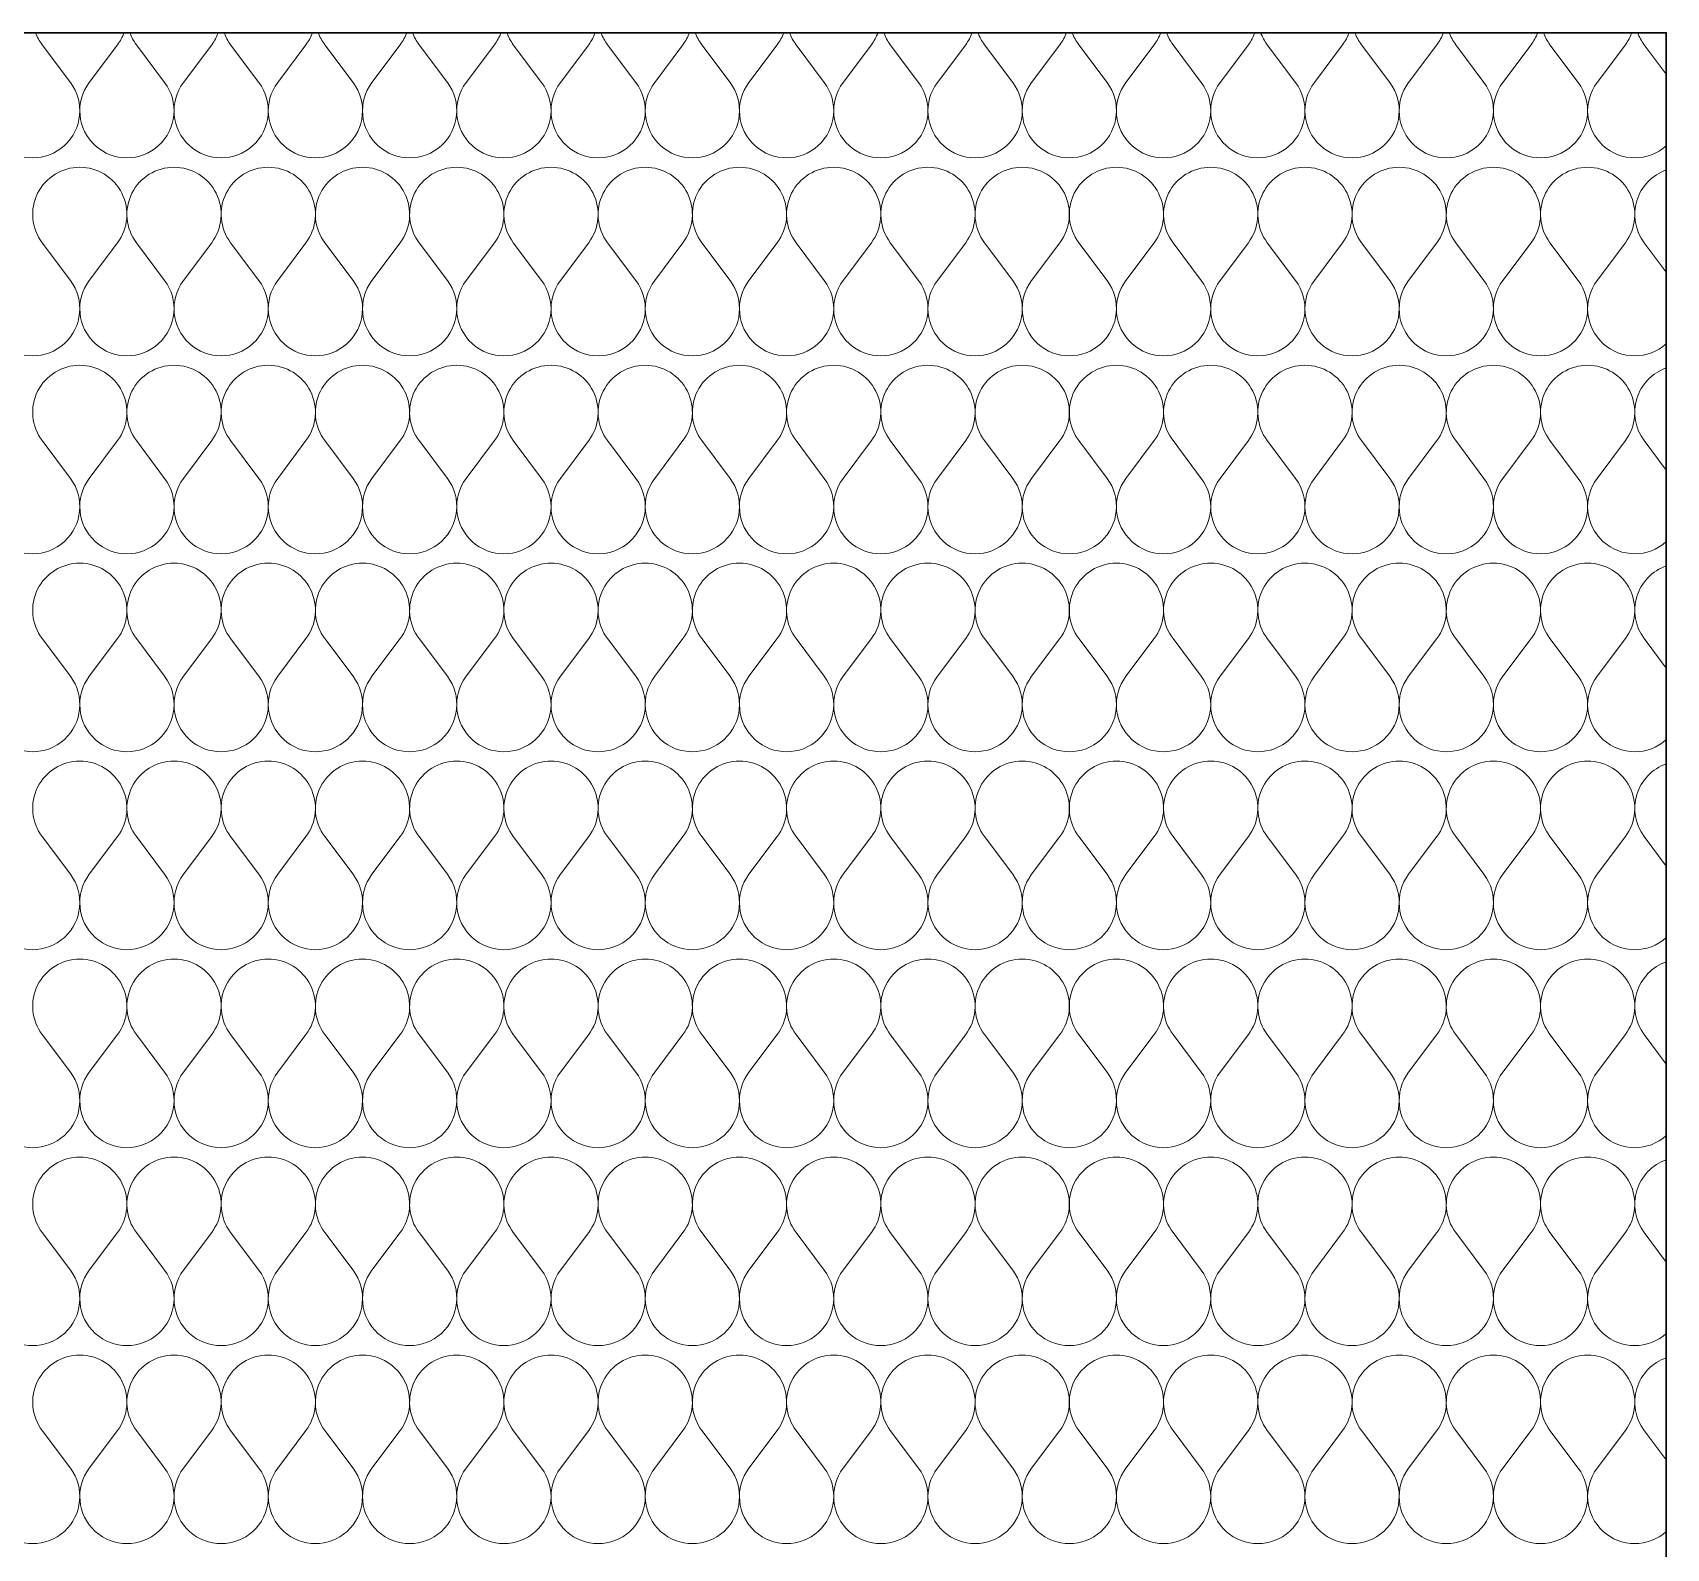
# Model space of a CAD drawing. Header units: centimetres. Extents: x 2952 to 4857, y -1578 to 78.
# Drawn here: x 4804.5 to 4856.5, y -686.9 to -638.6 of the extents above; entities that cross this region are included whole.
import ezdxf

# ---------------------------------------------------------------- set-up
doc = ezdxf.new("R2010")
doc.units = ezdxf.units.CM
doc.header["$MEASUREMENT"] = 0
doc.layers.add('fill', color=7, linetype='Continuous')

# ---------------------------------------------------------------- blocks, each defined once
blk = doc.blocks.new('*X10')
at = {"layer": 'fill', "color": 7, "linetype": 'Continuous', "lineweight": 5}
for p, q in [((4805.7, -640.2), (4804.8, -639)), ((4806.3, -640.2), (4807.2, -639)), ((4808.7, -640.2), (4807.8, -639)), ((4809.3, -640.2), (4810.2, -639)), ((4811.7, -640.2), (4810.8, -639)), ((4812.3, -640.2), (4813.2, -639)), ((4814.7, -640.2), (4813.8, -639)), ((4815.3, -640.2), (4816.2, -639)), ((4817.7, -640.2), (4816.8, -639)), ((4818.3, -640.2), (4819.2, -639)), ((4820.7, -640.2), (4819.8, -639)), ((4821.3, -640.2), (4822.2, -639)), ((4823.7, -640.2), (4822.8, -639)), ((4824.3, -640.2), (4825.2, -639)), ((4826.7, -640.2), (4825.8, -639)), ((4827.3, -640.2), (4828.2, -639)), ((4829.7, -640.2), (4828.8, -639)), ((4830.3, -640.2), (4831.2, -639)), ((4832.7, -640.2), (4831.8, -639)), ((4833.3, -640.2), (4834.2, -639)), ((4835.7, -640.2), (4834.8, -639)), ((4836.3, -640.2), (4837.2, -639)), ((4838.7, -640.2), (4837.8, -639)), ((4839.3, -640.2), (4840.2, -639)), ((4841.7, -640.2), (4840.8, -639)), ((4842.3, -640.2), (4843.2, -639)), ((4844.7, -640.2), (4843.8, -639)), ((4845.3, -640.2), (4846.2, -639)), ((4847.7, -640.2), (4846.8, -639)), ((4848.3, -640.2), (4849.2, -639)), ((4850.7, -640.2), (4849.8, -639)), ((4851.3, -640.2), (4852.2, -639)), ((4853.7, -640.2), (4852.8, -639)), ((4854.3, -640.2), (4855.2, -639)), ((4856.504, -639.939), (4855.8, -639)), ((4805.7, -646.5), (4804.8, -645.3)), ((4806.3, -646.5), (4807.2, -645.3)), ((4808.7, -646.5), (4807.8, -645.3)), ((4809.3, -646.5), (4810.2, -645.3)), ((4811.7, -646.5), (4810.8, -645.3)), ((4812.3, -646.5), (4813.2, -645.3)), ((4814.7, -646.5), (4813.8, -645.3)), ((4815.3, -646.5), (4816.2, -645.3)), ((4817.7, -646.5), (4816.8, -645.3)), ((4818.3, -646.5), (4819.2, -645.3)), ((4820.7, -646.5), (4819.8, -645.3)), ((4821.3, -646.5), (4822.2, -645.3)), ((4823.7, -646.5), (4822.8, -645.3)), ((4824.3, -646.5), (4825.2, -645.3)), ((4826.7, -646.5), (4825.8, -645.3)), ((4827.3, -646.5), (4828.2, -645.3)), ((4829.7, -646.5), (4828.8, -645.3)), ((4830.3, -646.5), (4831.2, -645.3)), ((4832.7, -646.5), (4831.8, -645.3)), ((4833.3, -646.5), (4834.2, -645.3)), ((4835.7, -646.5), (4834.8, -645.3)), ((4836.3, -646.5), (4837.2, -645.3)), ((4838.7, -646.5), (4837.8, -645.3)), ((4839.3, -646.5), (4840.2, -645.3)), ((4841.7, -646.5), (4840.8, -645.3)), ((4842.3, -646.5), (4843.2, -645.3)), ((4844.7, -646.5), (4843.8, -645.3)), ((4845.3, -646.5), (4846.2, -645.3)), ((4847.7, -646.5), (4846.8, -645.3)), ((4848.3, -646.5), (4849.2, -645.3)), ((4850.7, -646.5), (4849.8, -645.3)), ((4851.3, -646.5), (4852.2, -645.3)), ((4853.7, -646.5), (4852.8, -645.3)), ((4854.3, -646.5), (4855.2, -645.3)), ((4856.504, -646.239), (4855.8, -645.3)), ((4805.7, -652.8), (4804.8, -651.6)), ((4806.3, -652.8), (4807.2, -651.6)), ((4808.7, -652.8), (4807.8, -651.6)), ((4809.3, -652.8), (4810.2, -651.6)), ((4811.7, -652.8), (4810.8, -651.6)), ((4812.3, -652.8), (4813.2, -651.6)), ((4814.7, -652.8), (4813.8, -651.6)), ((4815.3, -652.8), (4816.2, -651.6)), ((4817.7, -652.8), (4816.8, -651.6)), ((4818.3, -652.8), (4819.2, -651.6)), ((4820.7, -652.8), (4819.8, -651.6)), ((4821.3, -652.8), (4822.2, -651.6)), ((4823.7, -652.8), (4822.8, -651.6)), ((4824.3, -652.8), (4825.2, -651.6)), ((4826.7, -652.8), (4825.8, -651.6)), ((4827.3, -652.8), (4828.2, -651.6)), ((4829.7, -652.8), (4828.8, -651.6)), ((4830.3, -652.8), (4831.2, -651.6)), ((4832.7, -652.8), (4831.8, -651.6)), ((4833.3, -652.8), (4834.2, -651.6)), ((4835.7, -652.8), (4834.8, -651.6)), ((4836.3, -652.8), (4837.2, -651.6)), ((4838.7, -652.8), (4837.8, -651.6)), ((4839.3, -652.8), (4840.2, -651.6)), ((4841.7, -652.8), (4840.8, -651.6)), ((4842.3, -652.8), (4843.2, -651.6)), ((4844.7, -652.8), (4843.8, -651.6)), ((4845.3, -652.8), (4846.2, -651.6)), ((4847.7, -652.8), (4846.8, -651.6)), ((4848.3, -652.8), (4849.2, -651.6)), ((4850.7, -652.8), (4849.8, -651.6)), ((4851.3, -652.8), (4852.2, -651.6)), ((4853.7, -652.8), (4852.8, -651.6)), ((4854.3, -652.8), (4855.2, -651.6)), ((4856.504, -652.539), (4855.8, -651.6)), ((4805.7, -659.1), (4804.8, -657.9)), ((4806.3, -659.1), (4807.2, -657.9)), ((4808.7, -659.1), (4807.8, -657.9)), ((4809.3, -659.1), (4810.2, -657.9)), ((4811.7, -659.1), (4810.8, -657.9)), ((4812.3, -659.1), (4813.2, -657.9)), ((4814.7, -659.1), (4813.8, -657.9)), ((4815.3, -659.1), (4816.2, -657.9)), ((4817.7, -659.1), (4816.8, -657.9)), ((4818.3, -659.1), (4819.2, -657.9)), ((4820.7, -659.1), (4819.8, -657.9)), ((4821.3, -659.1), (4822.2, -657.9)), ((4823.7, -659.1), (4822.8, -657.9)), ((4824.3, -659.1), (4825.2, -657.9)), ((4826.7, -659.1), (4825.8, -657.9)), ((4827.3, -659.1), (4828.2, -657.9)), ((4829.7, -659.1), (4828.8, -657.9)), ((4830.3, -659.1), (4831.2, -657.9)), ((4832.7, -659.1), (4831.8, -657.9)), ((4833.3, -659.1), (4834.2, -657.9)), ((4835.7, -659.1), (4834.8, -657.9)), ((4836.3, -659.1), (4837.2, -657.9)), ((4838.7, -659.1), (4837.8, -657.9)), ((4839.3, -659.1), (4840.2, -657.9)), ((4841.7, -659.1), (4840.8, -657.9)), ((4842.3, -659.1), (4843.2, -657.9)), ((4844.7, -659.1), (4843.8, -657.9)), ((4845.3, -659.1), (4846.2, -657.9)), ((4847.7, -659.1), (4846.8, -657.9)), ((4848.3, -659.1), (4849.2, -657.9)), ((4850.7, -659.1), (4849.8, -657.9)), ((4851.3, -659.1), (4852.2, -657.9)), ((4853.7, -659.1), (4852.8, -657.9)), ((4854.3, -659.1), (4855.2, -657.9)), ((4856.504, -658.839), (4855.8, -657.9)), ((4805.7, -665.4), (4804.8, -664.2)), ((4806.3, -665.4), (4807.2, -664.2)), ((4808.7, -665.4), (4807.8, -664.2)), ((4809.3, -665.4), (4810.2, -664.2)), ((4811.7, -665.4), (4810.8, -664.2)), ((4812.3, -665.4), (4813.2, -664.2)), ((4814.7, -665.4), (4813.8, -664.2)), ((4815.3, -665.4), (4816.2, -664.2)), ((4817.7, -665.4), (4816.8, -664.2)), ((4818.3, -665.4), (4819.2, -664.2)), ((4820.7, -665.4), (4819.8, -664.2)), ((4821.3, -665.4), (4822.2, -664.2)), ((4823.7, -665.4), (4822.8, -664.2)), ((4824.3, -665.4), (4825.2, -664.2)), ((4826.7, -665.4), (4825.8, -664.2)), ((4827.3, -665.4), (4828.2, -664.2)), ((4829.7, -665.4), (4828.8, -664.2)), ((4830.3, -665.4), (4831.2, -664.2)), ((4832.7, -665.4), (4831.8, -664.2)), ((4833.3, -665.4), (4834.2, -664.2)), ((4835.7, -665.4), (4834.8, -664.2)), ((4836.3, -665.4), (4837.2, -664.2)), ((4838.7, -665.4), (4837.8, -664.2)), ((4839.3, -665.4), (4840.2, -664.2)), ((4841.7, -665.4), (4840.8, -664.2)), ((4842.3, -665.4), (4843.2, -664.2)), ((4844.7, -665.4), (4843.8, -664.2)), ((4845.3, -665.4), (4846.2, -664.2)), ((4847.7, -665.4), (4846.8, -664.2)), ((4848.3, -665.4), (4849.2, -664.2)), ((4850.7, -665.4), (4849.8, -664.2)), ((4851.3, -665.4), (4852.2, -664.2)), ((4853.7, -665.4), (4852.8, -664.2)), ((4854.3, -665.4), (4855.2, -664.2)), ((4856.504, -665.139), (4855.8, -664.2)), ((4805.7, -671.7), (4804.8, -670.5)), ((4806.3, -671.7), (4807.2, -670.5)), ((4808.7, -671.7), (4807.8, -670.5)), ((4809.3, -671.7), (4810.2, -670.5)), ((4811.7, -671.7), (4810.8, -670.5)), ((4812.3, -671.7), (4813.2, -670.5)), ((4814.7, -671.7), (4813.8, -670.5)), ((4815.3, -671.7), (4816.2, -670.5)), ((4817.7, -671.7), (4816.8, -670.5)), ((4818.3, -671.7), (4819.2, -670.5)), ((4820.7, -671.7), (4819.8, -670.5)), ((4821.3, -671.7), (4822.2, -670.5)), ((4823.7, -671.7), (4822.8, -670.5)), ((4824.3, -671.7), (4825.2, -670.5)), ((4826.7, -671.7), (4825.8, -670.5)), ((4827.3, -671.7), (4828.2, -670.5)), ((4829.7, -671.7), (4828.8, -670.5)), ((4830.3, -671.7), (4831.2, -670.5)), ((4832.7, -671.7), (4831.8, -670.5)), ((4833.3, -671.7), (4834.2, -670.5)), ((4835.7, -671.7), (4834.8, -670.5)), ((4836.3, -671.7), (4837.2, -670.5)), ((4838.7, -671.7), (4837.8, -670.5)), ((4839.3, -671.7), (4840.2, -670.5)), ((4841.7, -671.7), (4840.8, -670.5)), ((4842.3, -671.7), (4843.2, -670.5)), ((4844.7, -671.7), (4843.8, -670.5)), ((4845.3, -671.7), (4846.2, -670.5)), ((4847.7, -671.7), (4846.8, -670.5)), ((4848.3, -671.7), (4849.2, -670.5)), ((4850.7, -671.7), (4849.8, -670.5)), ((4851.3, -671.7), (4852.2, -670.5)), ((4853.7, -671.7), (4852.8, -670.5)), ((4854.3, -671.7), (4855.2, -670.5)), ((4856.504, -671.439), (4855.8, -670.5)), ((4805.7, -678), (4804.8, -676.8)), ((4806.3, -678), (4807.2, -676.8)), ((4808.7, -678), (4807.8, -676.8)), ((4809.3, -678), (4810.2, -676.8)), ((4811.7, -678), (4810.8, -676.8)), ((4812.3, -678), (4813.2, -676.8)), ((4814.7, -678), (4813.8, -676.8)), ((4815.3, -678), (4816.2, -676.8)), ((4817.7, -678), (4816.8, -676.8)), ((4818.3, -678), (4819.2, -676.8)), ((4820.7, -678), (4819.8, -676.8)), ((4821.3, -678), (4822.2, -676.8)), ((4823.7, -678), (4822.8, -676.8)), ((4824.3, -678), (4825.2, -676.8)), ((4826.7, -678), (4825.8, -676.8)), ((4827.3, -678), (4828.2, -676.8)), ((4829.7, -678), (4828.8, -676.8)), ((4830.3, -678), (4831.2, -676.8)), ((4832.7, -678), (4831.8, -676.8)), ((4833.3, -678), (4834.2, -676.8)), ((4835.7, -678), (4834.8, -676.8)), ((4836.3, -678), (4837.2, -676.8)), ((4838.7, -678), (4837.8, -676.8)), ((4839.3, -678), (4840.2, -676.8)), ((4841.7, -678), (4840.8, -676.8)), ((4842.3, -678), (4843.2, -676.8)), ((4844.7, -678), (4843.8, -676.8)), ((4845.3, -678), (4846.2, -676.8)), ((4847.7, -678), (4846.8, -676.8)), ((4848.3, -678), (4849.2, -676.8)), ((4850.7, -678), (4849.8, -676.8)), ((4851.3, -678), (4852.2, -676.8)), ((4853.7, -678), (4852.8, -676.8)), ((4854.3, -678), (4855.2, -676.8)), ((4856.504, -677.739), (4855.8, -676.8)), ((4805.7, -684.3), (4804.8, -683.1)), ((4806.3, -684.3), (4807.2, -683.1)), ((4808.7, -684.3), (4807.8, -683.1)), ((4809.3, -684.3), (4810.2, -683.1)), ((4811.7, -684.3), (4810.8, -683.1)), ((4812.3, -684.3), (4813.2, -683.1)), ((4814.7, -684.3), (4813.8, -683.1)), ((4815.3, -684.3), (4816.2, -683.1)), ((4817.7, -684.3), (4816.8, -683.1)), ((4818.3, -684.3), (4819.2, -683.1)), ((4820.7, -684.3), (4819.8, -683.1)), ((4821.3, -684.3), (4822.2, -683.1)), ((4823.7, -684.3), (4822.8, -683.1)), ((4824.3, -684.3), (4825.2, -683.1)), ((4826.7, -684.3), (4825.8, -683.1)), ((4827.3, -684.3), (4828.2, -683.1)), ((4829.7, -684.3), (4828.8, -683.1)), ((4830.3, -684.3), (4831.2, -683.1)), ((4832.7, -684.3), (4831.8, -683.1)), ((4833.3, -684.3), (4834.2, -683.1)), ((4835.7, -684.3), (4834.8, -683.1)), ((4836.3, -684.3), (4837.2, -683.1)), ((4838.7, -684.3), (4837.8, -683.1)), ((4839.3, -684.3), (4840.2, -683.1)), ((4841.7, -684.3), (4840.8, -683.1)), ((4842.3, -684.3), (4843.2, -683.1)), ((4844.7, -684.3), (4843.8, -683.1)), ((4845.3, -684.3), (4846.2, -683.1)), ((4847.7, -684.3), (4846.8, -683.1)), ((4848.3, -684.3), (4849.2, -683.1)), ((4850.7, -684.3), (4849.8, -683.1)), ((4851.3, -684.3), (4852.2, -683.1)), ((4853.7, -684.3), (4852.8, -683.1)), ((4854.3, -684.3), (4855.2, -683.1)), ((4856.504, -684.039), (4855.8, -683.1))]:
    blk.add_line(p, q, dxfattribs=at)
for centre, start, end in [((4806, -638.1), 200.1642, 216.8699), ((4806, -638.1), 323.1301, 339.8358), ((4809, -638.1), 200.1642, 216.8699), ((4809, -638.1), 323.1301, 339.8358), ((4812, -638.1), 200.1642, 216.8699), ((4812, -638.1), 323.1301, 339.8358), ((4815, -638.1), 200.1642, 216.8699), ((4815, -638.1), 323.1301, 339.8358), ((4818, -638.1), 200.1642, 216.8699), ((4818, -638.1), 323.1301, 339.8358), ((4821, -638.1), 200.1642, 216.8699), ((4821, -638.1), 323.1301, 339.8358), ((4824, -638.1), 200.1642, 216.8699), ((4824, -638.1), 323.1301, 339.8358), ((4827, -638.1), 200.1642, 216.8699), ((4827, -638.1), 323.1301, 339.8358), ((4830, -638.1), 200.1642, 216.8699), ((4830, -638.1), 323.1301, 339.8358), ((4833, -638.1), 200.1642, 216.8699), ((4833, -638.1), 323.1301, 339.8358), ((4836, -638.1), 200.1642, 216.8699), ((4836, -638.1), 323.1301, 339.8358), ((4839, -638.1), 200.1642, 216.8699), ((4839, -638.1), 323.1301, 339.8358), ((4842, -638.1), 200.1642, 216.8699), ((4842, -638.1), 323.1301, 339.8358), ((4845, -638.1), 200.1642, 216.8699), ((4845, -638.1), 323.1301, 339.8358), ((4848, -638.1), 200.1642, 216.8699), ((4848, -638.1), 323.1301, 339.8358), ((4851, -638.1), 200.1642, 216.8699), ((4851, -638.1), 323.1301, 339.8358), ((4854, -638.1), 200.1642, 216.8699), ((4854, -638.1), 323.1301, 339.8358), ((4857, -638.1), 200.1642, 216.8699), ((4804.5, -641.1), 143.1301, 36.8699), ((4807.5, -641.1), 143.1301, 36.8699), ((4810.5, -641.1), 143.1301, 36.8699), ((4813.5, -641.1), 143.1301, 36.8699), ((4816.5, -641.1), 143.1301, 36.8699), ((4819.5, -641.1), 143.1301, 36.8699), ((4822.5, -641.1), 143.1301, 36.8699), ((4825.5, -641.1), 143.1301, 36.8699), ((4828.5, -641.1), 143.1301, 36.8699), ((4831.5, -641.1), 143.1301, 36.8699), ((4834.5, -641.1), 143.1301, 36.8699), ((4837.5, -641.1), 143.1301, 36.8699), ((4840.5, -641.1), 143.1301, 36.8699), ((4843.5, -641.1), 143.1301, 36.8699), ((4846.5, -641.1), 143.1301, 36.8699), ((4849.5, -641.1), 143.1301, 36.8699), ((4852.5, -641.1), 143.1301, 36.8699), ((4855.5, -641.1), 143.1301, 312.0182), ((4806, -644.4), 90, 216.8699), ((4806, -644.4), 323.1301, 90), ((4809, -644.4), 90, 216.8699), ((4809, -644.4), 323.1301, 90), ((4812, -644.4), 90, 216.8699), ((4812, -644.4), 323.1301, 90), ((4815, -644.4), 90, 216.8699), ((4815, -644.4), 323.1301, 90), ((4818, -644.4), 90, 216.8699), ((4818, -644.4), 323.1301, 90), ((4821, -644.4), 90, 216.8699), ((4821, -644.4), 323.1301, 90), ((4824, -644.4), 90, 216.8699), ((4824, -644.4), 323.1301, 90), ((4827, -644.4), 90, 216.8699), ((4827, -644.4), 323.1301, 90), ((4830, -644.4), 90, 216.8699), ((4830, -644.4), 323.1301, 90), ((4833, -644.4), 90, 216.8699), ((4833, -644.4), 323.1301, 90), ((4836, -644.4), 90, 216.8699), ((4836, -644.4), 323.1301, 90), ((4839, -644.4), 90, 216.8699), ((4839, -644.4), 323.1301, 90), ((4842, -644.4), 90, 216.8699), ((4842, -644.4), 323.1301, 90), ((4845, -644.4), 90, 216.8699), ((4845, -644.4), 323.1301, 90), ((4848, -644.4), 90, 216.8699), ((4848, -644.4), 323.1301, 90), ((4851, -644.4), 90, 216.8699), ((4851, -644.4), 323.1301, 90), ((4854, -644.4), 90, 216.8699), ((4854, -644.4), 323.1301, 90), ((4857, -644.4), 109.3072, 216.8699), ((4804.5, -647.4), 143.1301, 36.8699), ((4807.5, -647.4), 143.1301, 36.8699), ((4810.5, -647.4), 143.1301, 36.8699), ((4813.5, -647.4), 143.1301, 36.8699), ((4816.5, -647.4), 143.1301, 36.8699), ((4819.5, -647.4), 143.1301, 36.8699), ((4822.5, -647.4), 143.1301, 36.8699), ((4825.5, -647.4), 143.1301, 36.8699), ((4828.5, -647.4), 143.1301, 36.8699), ((4831.5, -647.4), 143.1301, 36.8699), ((4834.5, -647.4), 143.1301, 36.8699), ((4837.5, -647.4), 143.1301, 36.8699), ((4840.5, -647.4), 143.1301, 36.8699), ((4843.5, -647.4), 143.1301, 36.8699), ((4846.5, -647.4), 143.1301, 36.8699), ((4849.5, -647.4), 143.1301, 36.8699), ((4852.5, -647.4), 143.1301, 36.8699), ((4855.5, -647.4), 143.1301, 312.0182), ((4806, -650.7), 90, 216.8699), ((4806, -650.7), 323.1301, 90), ((4809, -650.7), 90, 216.8699), ((4809, -650.7), 323.1301, 90), ((4812, -650.7), 90, 216.8699), ((4812, -650.7), 323.1301, 90), ((4815, -650.7), 90, 216.8699), ((4815, -650.7), 323.1301, 90), ((4818, -650.7), 90, 216.8699), ((4818, -650.7), 323.1301, 90), ((4821, -650.7), 90, 216.8699), ((4821, -650.7), 323.1301, 90), ((4824, -650.7), 90, 216.8699), ((4824, -650.7), 323.1301, 90), ((4827, -650.7), 90, 216.8699), ((4827, -650.7), 323.1301, 90), ((4830, -650.7), 90, 216.8699), ((4830, -650.7), 323.1301, 90), ((4833, -650.7), 90, 216.8699), ((4833, -650.7), 323.1301, 90), ((4836, -650.7), 90, 216.8699), ((4836, -650.7), 323.1301, 90), ((4839, -650.7), 90, 216.8699), ((4839, -650.7), 323.1301, 90), ((4842, -650.7), 90, 216.8699), ((4842, -650.7), 323.1301, 90), ((4845, -650.7), 90, 216.8699), ((4845, -650.7), 323.1301, 90), ((4848, -650.7), 90, 216.8699), ((4848, -650.7), 323.1301, 90), ((4851, -650.7), 90, 216.8699), ((4851, -650.7), 323.1301, 90), ((4854, -650.7), 90, 216.8699), ((4854, -650.7), 323.1301, 90), ((4857, -650.7), 109.3072, 216.8699), ((4804.5, -653.7), 143.1301, 36.8699), ((4807.5, -653.7), 143.1301, 36.8699), ((4810.5, -653.7), 143.1301, 36.8699), ((4813.5, -653.7), 143.1301, 36.8699), ((4816.5, -653.7), 143.1301, 36.8699), ((4819.5, -653.7), 143.1301, 36.8699), ((4822.5, -653.7), 143.1301, 36.8699), ((4825.5, -653.7), 143.1301, 36.8699), ((4828.5, -653.7), 143.1301, 36.8699), ((4831.5, -653.7), 143.1301, 36.8699), ((4834.5, -653.7), 143.1301, 36.8699), ((4837.5, -653.7), 143.1301, 36.8699), ((4840.5, -653.7), 143.1301, 36.8699), ((4843.5, -653.7), 143.1301, 36.8699), ((4846.5, -653.7), 143.1301, 36.8699), ((4849.5, -653.7), 143.1301, 36.8699), ((4852.5, -653.7), 143.1301, 36.8699), ((4855.5, -653.7), 143.1301, 312.0182), ((4806, -657), 90, 216.8699), ((4806, -657), 323.1301, 90), ((4809, -657), 90, 216.8699), ((4809, -657), 323.1301, 90), ((4812, -657), 90, 216.8699), ((4812, -657), 323.1301, 90), ((4815, -657), 90, 216.8699), ((4815, -657), 323.1301, 90), ((4818, -657), 90, 216.8699), ((4818, -657), 323.1301, 90), ((4821, -657), 90, 216.8699), ((4821, -657), 323.1301, 90), ((4824, -657), 90, 216.8699), ((4824, -657), 323.1301, 90), ((4827, -657), 90, 216.8699), ((4827, -657), 323.1301, 90), ((4830, -657), 90, 216.8699), ((4830, -657), 323.1301, 90), ((4833, -657), 90, 216.8699), ((4833, -657), 323.1301, 90), ((4836, -657), 90, 216.8699), ((4836, -657), 323.1301, 90), ((4839, -657), 90, 216.8699), ((4839, -657), 323.1301, 90), ((4842, -657), 90, 216.8699), ((4842, -657), 323.1301, 90), ((4845, -657), 90, 216.8699), ((4845, -657), 323.1301, 90), ((4848, -657), 90, 216.8699), ((4848, -657), 323.1301, 90), ((4851, -657), 90, 216.8699), ((4851, -657), 323.1301, 90), ((4854, -657), 90, 216.8699), ((4854, -657), 323.1301, 90), ((4857, -657), 109.3072, 216.8699), ((4804.5, -660), 143.1301, 36.8699), ((4807.5, -660), 143.1301, 36.8699), ((4810.5, -660), 143.1301, 36.8699), ((4813.5, -660), 143.1301, 36.8699), ((4816.5, -660), 143.1301, 36.8699), ((4819.5, -660), 143.1301, 36.8699), ((4822.5, -660), 143.1301, 36.8699), ((4825.5, -660), 143.1301, 36.8699), ((4828.5, -660), 143.1301, 36.8699), ((4831.5, -660), 143.1301, 36.8699), ((4834.5, -660), 143.1301, 36.8699), ((4837.5, -660), 143.1301, 36.8699), ((4840.5, -660), 143.1301, 36.8699), ((4843.5, -660), 143.1301, 36.8699), ((4846.5, -660), 143.1301, 36.8699), ((4849.5, -660), 143.1301, 36.8699), ((4852.5, -660), 143.1301, 36.8699), ((4855.5, -660), 143.1301, 312.0182), ((4806, -663.3), 90, 216.8699), ((4806, -663.3), 323.1301, 90), ((4809, -663.3), 90, 216.8699), ((4809, -663.3), 323.1301, 90), ((4812, -663.3), 90, 216.8699), ((4812, -663.3), 323.1301, 90), ((4815, -663.3), 90, 216.8699), ((4815, -663.3), 323.1301, 90), ((4818, -663.3), 90, 216.8699), ((4818, -663.3), 323.1301, 90), ((4821, -663.3), 90, 216.8699), ((4821, -663.3), 323.1301, 90), ((4824, -663.3), 90, 216.8699), ((4824, -663.3), 323.1301, 90), ((4827, -663.3), 90, 216.8699), ((4827, -663.3), 323.1301, 90), ((4830, -663.3), 90, 216.8699), ((4830, -663.3), 323.1301, 90), ((4833, -663.3), 90, 216.8699), ((4833, -663.3), 323.1301, 90), ((4836, -663.3), 90, 216.8699), ((4836, -663.3), 323.1301, 90), ((4839, -663.3), 90, 216.8699), ((4839, -663.3), 323.1301, 90), ((4842, -663.3), 90, 216.8699), ((4842, -663.3), 323.1301, 90), ((4845, -663.3), 90, 216.8699), ((4845, -663.3), 323.1301, 90), ((4848, -663.3), 90, 216.8699), ((4848, -663.3), 323.1301, 90), ((4851, -663.3), 90, 216.8699), ((4851, -663.3), 323.1301, 90), ((4854, -663.3), 90, 216.8699), ((4854, -663.3), 323.1301, 90), ((4857, -663.3), 109.3072, 216.8699), ((4804.5, -666.3), 143.1301, 36.8699), ((4807.5, -666.3), 143.1301, 36.8699), ((4810.5, -666.3), 143.1301, 36.8699), ((4813.5, -666.3), 143.1301, 36.8699), ((4816.5, -666.3), 143.1301, 36.8699), ((4819.5, -666.3), 143.1301, 36.8699), ((4822.5, -666.3), 143.1301, 36.8699), ((4825.5, -666.3), 143.1301, 36.8699), ((4828.5, -666.3), 143.1301, 36.8699), ((4831.5, -666.3), 143.1301, 36.8699), ((4834.5, -666.3), 143.1301, 36.8699), ((4837.5, -666.3), 143.1301, 36.8699), ((4840.5, -666.3), 143.1301, 36.8699), ((4843.5, -666.3), 143.1301, 36.8699), ((4846.5, -666.3), 143.1301, 36.8699), ((4849.5, -666.3), 143.1301, 36.8699), ((4852.5, -666.3), 143.1301, 36.8699), ((4855.5, -666.3), 143.1301, 312.0182), ((4806, -669.6), 90, 216.8699), ((4806, -669.6), 323.1301, 90), ((4809, -669.6), 90, 216.8699), ((4809, -669.6), 323.1301, 90), ((4812, -669.6), 90, 216.8699), ((4812, -669.6), 323.1301, 90), ((4815, -669.6), 90, 216.8699), ((4815, -669.6), 323.1301, 90), ((4818, -669.6), 90, 216.8699), ((4818, -669.6), 323.1301, 90), ((4821, -669.6), 90, 216.8699), ((4821, -669.6), 323.1301, 90), ((4824, -669.6), 90, 216.8699), ((4824, -669.6), 323.1301, 90), ((4827, -669.6), 90, 216.8699), ((4827, -669.6), 323.1301, 90), ((4830, -669.6), 90, 216.8699), ((4830, -669.6), 323.1301, 90), ((4833, -669.6), 90, 216.8699), ((4833, -669.6), 323.1301, 90), ((4836, -669.6), 90, 216.8699), ((4836, -669.6), 323.1301, 90), ((4839, -669.6), 90, 216.8699), ((4839, -669.6), 323.1301, 90), ((4842, -669.6), 90, 216.8699), ((4842, -669.6), 323.1301, 90), ((4845, -669.6), 90, 216.8699), ((4845, -669.6), 323.1301, 90), ((4848, -669.6), 90, 216.8699), ((4848, -669.6), 323.1301, 90), ((4851, -669.6), 90, 216.8699), ((4851, -669.6), 323.1301, 90), ((4854, -669.6), 90, 216.8699), ((4854, -669.6), 323.1301, 90), ((4857, -669.6), 109.3072, 216.8699), ((4804.5, -672.6), 143.1301, 36.8699), ((4807.5, -672.6), 143.1301, 36.8699), ((4810.5, -672.6), 143.1301, 36.8699), ((4813.5, -672.6), 143.1301, 36.8699), ((4816.5, -672.6), 143.1301, 36.8699), ((4819.5, -672.6), 143.1301, 36.8699), ((4822.5, -672.6), 143.1301, 36.8699), ((4825.5, -672.6), 143.1301, 36.8699), ((4828.5, -672.6), 143.1301, 36.8699), ((4831.5, -672.6), 143.1301, 36.8699), ((4834.5, -672.6), 143.1301, 36.8699), ((4837.5, -672.6), 143.1301, 36.8699), ((4840.5, -672.6), 143.1301, 36.8699), ((4843.5, -672.6), 143.1301, 36.8699), ((4846.5, -672.6), 143.1301, 36.8699), ((4849.5, -672.6), 143.1301, 36.8699), ((4852.5, -672.6), 143.1301, 36.8699), ((4855.5, -672.6), 143.1301, 312.0182), ((4806, -675.9), 90, 216.8699), ((4806, -675.9), 323.1301, 90), ((4809, -675.9), 90, 216.8699), ((4809, -675.9), 323.1301, 90), ((4812, -675.9), 90, 216.8699), ((4812, -675.9), 323.1301, 90), ((4815, -675.9), 90, 216.8699), ((4815, -675.9), 323.1301, 90), ((4818, -675.9), 90, 216.8699), ((4818, -675.9), 323.1301, 90), ((4821, -675.9), 90, 216.8699), ((4821, -675.9), 323.1301, 90), ((4824, -675.9), 90, 216.8699), ((4824, -675.9), 323.1301, 90), ((4827, -675.9), 90, 216.8699), ((4827, -675.9), 323.1301, 90), ((4830, -675.9), 90, 216.8699), ((4830, -675.9), 323.1301, 90), ((4833, -675.9), 90, 216.8699), ((4833, -675.9), 323.1301, 90), ((4836, -675.9), 90, 216.8699), ((4836, -675.9), 323.1301, 90), ((4839, -675.9), 90, 216.8699), ((4839, -675.9), 323.1301, 90), ((4842, -675.9), 90, 216.8699), ((4842, -675.9), 323.1301, 90), ((4845, -675.9), 90, 216.8699), ((4845, -675.9), 323.1301, 90), ((4848, -675.9), 90, 216.8699), ((4848, -675.9), 323.1301, 90), ((4851, -675.9), 90, 216.8699), ((4851, -675.9), 323.1301, 90), ((4854, -675.9), 90, 216.8699), ((4854, -675.9), 323.1301, 90), ((4857, -675.9), 109.3072, 216.8699), ((4804.5, -678.9), 143.1301, 36.8699), ((4807.5, -678.9), 143.1301, 36.8699), ((4810.5, -678.9), 143.1301, 36.8699), ((4813.5, -678.9), 143.1301, 36.8699), ((4816.5, -678.9), 143.1301, 36.8699), ((4819.5, -678.9), 143.1301, 36.8699), ((4822.5, -678.9), 143.1301, 36.8699), ((4825.5, -678.9), 143.1301, 36.8699), ((4828.5, -678.9), 143.1301, 36.8699), ((4831.5, -678.9), 143.1301, 36.8699), ((4834.5, -678.9), 143.1301, 36.8699), ((4837.5, -678.9), 143.1301, 36.8699), ((4840.5, -678.9), 143.1301, 36.8699), ((4843.5, -678.9), 143.1301, 36.8699), ((4846.5, -678.9), 143.1301, 36.8699), ((4849.5, -678.9), 143.1301, 36.8699), ((4852.5, -678.9), 143.1301, 36.8699), ((4855.5, -678.9), 143.1301, 312.0182), ((4806, -682.2), 90, 216.8699), ((4806, -682.2), 323.1301, 90), ((4809, -682.2), 90, 216.8699), ((4809, -682.2), 323.1301, 90), ((4812, -682.2), 90, 216.8699), ((4812, -682.2), 323.1301, 90), ((4815, -682.2), 90, 216.8699), ((4815, -682.2), 323.1301, 90), ((4818, -682.2), 90, 216.8699), ((4818, -682.2), 323.1301, 90), ((4821, -682.2), 90, 216.8699), ((4821, -682.2), 323.1301, 90), ((4824, -682.2), 90, 216.8699), ((4824, -682.2), 323.1301, 90), ((4827, -682.2), 90, 216.8699), ((4827, -682.2), 323.1301, 90), ((4830, -682.2), 90, 216.8699), ((4830, -682.2), 323.1301, 90), ((4833, -682.2), 90, 216.8699), ((4833, -682.2), 323.1301, 90), ((4836, -682.2), 90, 216.8699), ((4836, -682.2), 323.1301, 90), ((4839, -682.2), 90, 216.8699), ((4839, -682.2), 323.1301, 90), ((4842, -682.2), 90, 216.8699), ((4842, -682.2), 323.1301, 90), ((4845, -682.2), 90, 216.8699), ((4845, -682.2), 323.1301, 90), ((4848, -682.2), 90, 216.8699), ((4848, -682.2), 323.1301, 90), ((4851, -682.2), 90, 216.8699), ((4851, -682.2), 323.1301, 90), ((4854, -682.2), 90, 216.8699), ((4854, -682.2), 323.1301, 90), ((4857, -682.2), 109.3072, 216.8699), ((4804.5, -685.2), 143.1301, 36.8699), ((4807.5, -685.2), 143.1301, 36.8699), ((4810.5, -685.2), 143.1301, 36.8699), ((4813.5, -685.2), 143.1301, 36.8699), ((4816.5, -685.2), 143.1301, 36.8699), ((4819.5, -685.2), 143.1301, 36.8699), ((4822.5, -685.2), 143.1301, 36.8699), ((4825.5, -685.2), 143.1301, 36.8699), ((4828.5, -685.2), 143.1301, 36.8699), ((4831.5, -685.2), 143.1301, 36.8699), ((4834.5, -685.2), 143.1301, 36.8699), ((4837.5, -685.2), 143.1301, 36.8699), ((4840.5, -685.2), 143.1301, 36.8699), ((4843.5, -685.2), 143.1301, 36.8699), ((4846.5, -685.2), 143.1301, 36.8699), ((4849.5, -685.2), 143.1301, 36.8699), ((4852.5, -685.2), 143.1301, 36.8699), ((4855.5, -685.2), 143.1301, 312.0182)]:
    blk.add_arc(centre, 1.5, start, end, dxfattribs=at)

msp = doc.modelspace()

# ---------------------------------------------------------------- linework, layer by layer
at = {"layer": 'fill', "color": 7, "linetype": 'Continuous', "lineweight": 30, "flags": 128}
msp.add_lwpolyline([(4756.507, -738.613), (4856.504, -738.613), (4856.504, -638.617), (4756.507, -638.617)], close=True, dxfattribs=at)

# ---------------------------------------------------------------- block references
at = {"layer": 'fill', "color": 7, "linetype": 'Continuous', "lineweight": 5}
msp.add_blockref('*X10', (0, 0), dxfattribs=at)

doc.saveas('drawing.dxf')
